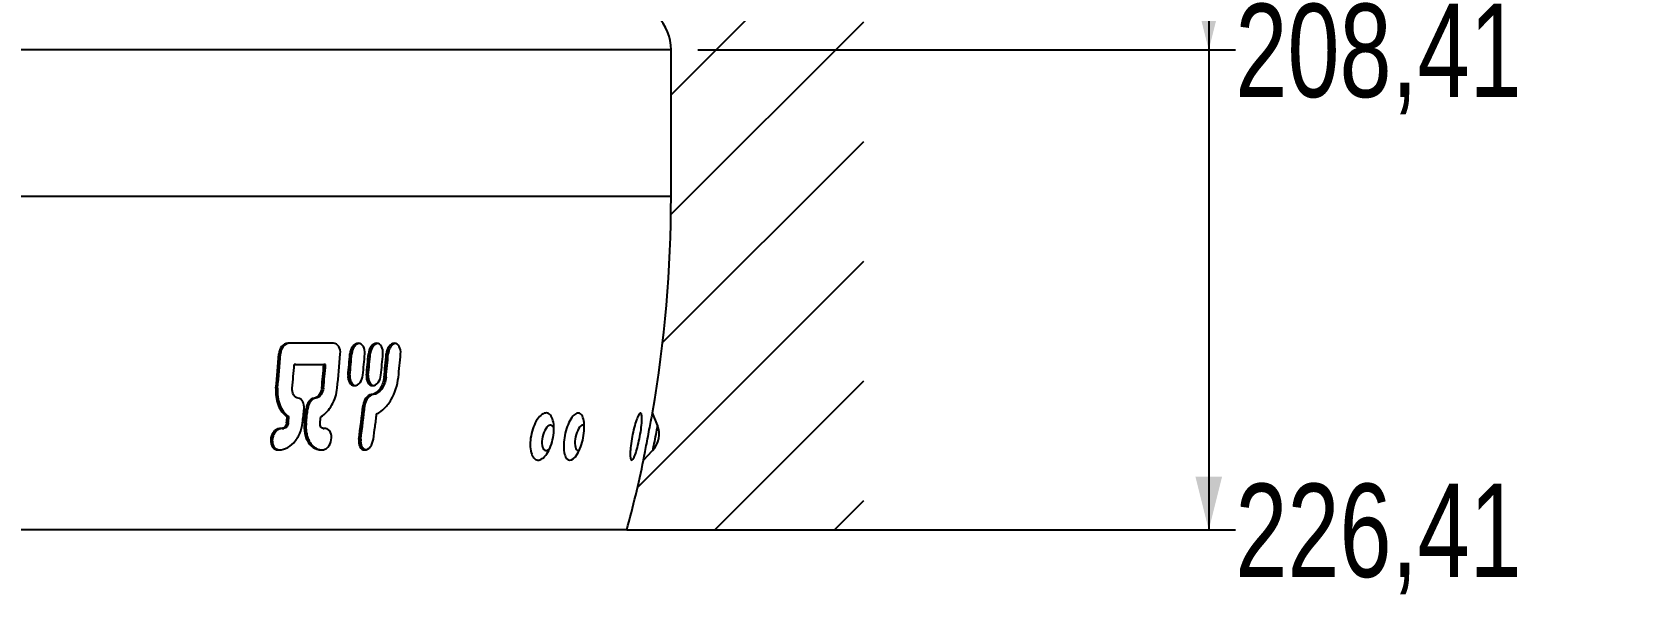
# Model space of a CAD drawing. Header units: millimetres. Extents: x 8 to 586, y 8 to 412.
# Drawn here: x 218.8 to 278.5, y 160.7 to 182.3 of the extents above; entities that cross this region are included whole.
import ezdxf

# ---------------------------------------------------------------- set-up
doc = ezdxf.new("R2010")
doc.units = ezdxf.units.MM
for name, color, linetype in [('DETAIL', 3, 'Continuous'), ('DIMENSIONS', 2, 'Continuous'), ('HATCH', 3, 'Continuous')]:
    doc.layers.add(name, color=color, linetype=linetype)
doc.layers.add('OUTLINE', color=7, linetype='Continuous', lineweight=25)
doc.styles.add('SLDTEXTSTYLE0', font='TXT', dxfattribs={"width": 0.75})
doc.dimstyles.new('SLDDIMSTYLE1', dxfattribs={"dimtxt": 3.5, "dimasz": 2, "dimexe": 0, "dimexo": 0.0625, "dimgap": 0.875, "dimtad": 0, "dimtih": 1, "dimtoh": 1, "dimrnd": 1e-09, "dimzin": 12, "dimdsep": 46, "dimtxsty": 'SLDTEXTSTYLE0', "dimsah": 1, "dimcen": 0.09, "dimadec": 0, "dimazin": 3, "dimtfac": 1, "dimtofl": 0, "dimtmove": 0, "dimatfit": 3, "dimfxl": 0, "dimfrac": 2, "dimtolj": 1, "dimtzin": 12, "dimarcsym": 0})

# ---------------------------------------------------------------- blocks, each defined once
blk = doc.blocks.new('_D_44')
at = {"layer": 'DIMENSIONS'}
for p, q in [((262.919, 187.178), (262.919, 181.572)), ((243.754, 181.572), (263.919, 181.572))]:
    blk.add_line(p, q, dxfattribs=at)
blk.add_solid([(262.919, 181.572), (263.419, 183.572), (262.419, 183.572)], dxfattribs=at)
at = {"layer": 'DIMENSIONS', "insert": (263.919, 183.306), "char_height": 3.5, "attachment_point": 1, "style": 'SLDTEXTSTYLE0'}
blk.add_mtext('208,41', dxfattribs=at)
blk = doc.blocks.new('_D_45')
at = {"layer": 'DIMENSIONS'}
for p, q in [((262.919, 181.572), (262.919, 163.572)), ((242.097, 163.572), (263.919, 163.572))]:
    blk.add_line(p, q, dxfattribs=at)
blk.add_solid([(262.919, 163.572), (263.419, 165.572), (262.419, 165.572)], dxfattribs=at)
at = {"layer": 'DIMENSIONS', "insert": (263.919, 165.306), "char_height": 3.5, "attachment_point": 1, "style": 'SLDTEXTSTYLE0'}
blk.add_mtext('226,41', dxfattribs=at)

msp = doc.modelspace()

# ---------------------------------------------------------------- hatches: boundary and pattern name
at = {"layer": 'HATCH'}
h = msp.add_hatch(dxfattribs=at)
h.set_pattern_fill('ANSI31', color=256, style=0)
edge = h.paths.add_edge_path(flags=0)
edge.add_line((242.35365, 289.38953), (242.35365, 196.27238))
edge.add_arc((240.64115, 196.27238), 1.7125, 320.033787, 360, ccw=False)
edge.add_arc((243.26615, 194.07238), 1.7125, 140.033787, 180)
edge.add_line((241.55365, 194.07238), (241.55365, 193.87238))
edge.add_line((241.55365, 193.87238), (241.65365, 193.87238))
edge.add_line((241.65365, 193.87238), (241.65365, 190.53112))
edge.add_line((241.65365, 190.53112), (241.55365, 190.53112))
edge.add_line((241.55365, 190.53112), (241.55365, 190.27105))
edge.add_line((241.55365, 190.27105), (241.65365, 190.27105))
edge.add_line((241.65365, 190.27105), (241.65365, 189.30434))
edge.add_line((241.65365, 189.30434), (241.55366, 189.30435))
edge.add_line((241.55366, 189.30435), (241.55365, 185.51506))
edge.add_line((241.55365, 185.51506), (241.65365, 185.51506))
edge.add_line((241.65365, 185.51506), (241.65365, 184.57849))
edge.add_line((241.65365, 184.57849), (241.55365, 184.57849))
edge.add_line((241.55365, 184.57849), (241.55365, 184.57238))
edge.add_arc((244.05365, 184.57238), 2.5, 180, 223.602819)
edge.add_arc((240.90365, 181.57238), 1.85, 0, 43.602819, ccw=False)
edge.add_line((242.75365, 181.57238), (242.75365, 176.07238))
edge.add_arc((194.75365, 176.07238), 48, 350.2674359, 360, ccw=False)
edge.add_line((242.06281, 167.958), (242.24622, 167.50194))
edge.add_arc((241.41122, 167.16613), 0.9, -43.5219777, 21.9081319, ccw=False)
edge.add_line((242.06382, 166.54636), (241.72531, 166.18992))
edge.add_arc((194.75365, 176.07238), 48, 344.9052129, 348.1187183, ccw=False)
edge.add_line((241.09748, 163.57238), (249.98532, 163.57238))
edge.add_line((249.98532, 163.57238), (249.98532, 389.97839))
edge.add_line((249.98532, 389.97839), (220.72865, 389.97839))
edge.add_arc((220.72865, 389.17839), 0.8, 90, 180)
edge.add_line((219.92865, 389.17839), (219.92865, 387.68388))
edge.add_line((219.92865, 387.68388), (222.07865, 362.18388))
edge.add_arc((251.97258, 364.70435), 30, 184.8194221, 199.0124906)
edge.add_arc((180.81037, 340.18388), 45.26828, 0, 19.0124906, ccw=False)
edge.add_arc((201.07865, 340.18388), 25, 349.6111422, 360, ccw=False)
edge.add_arc((261.07865, 329.18388), 36, 169.6111422, 180)
edge.add_spline(control_points=[(225.07865, 329.18388), (225.07865, 328.40552), (225.30699, 326.90872), (226.06304, 325.22288), (226.81847, 324.1726), (227.65431, 323.25662), (228.27506, 322.76178), (229.4553, 322.0022), (230.34803, 321.37204), (231.16341, 320.733), (231.38184, 320.55694)], knot_values=[0, 0, 0, 0, 0.037975, 0.07595, 0.10073333, 0.113925, 0.1519, 0.1519, 0.2084625, 0.2298468, 0.2298468, 0.2298468, 0.2298468], weights=[1, 1, 1, 1, 1, 1, 1, 1, 1, 1, 1], degree=3, periodic=0)
edge.add_line((231.38184, 320.55694), (231.56646, 320.6649))
edge.add_spline(control_points=[(231.56646, 320.6649), (231.9209, 320.37777), (232.26898, 320.08262), (232.61035, 319.78007)], knot_values=[0.00017341, 0.00017341, 0.00017341, 0.00017341, 0.00154169, 0.00154169, 0.00154169, 0.00154169], weights=[1, 1, 1, 1], degree=3, periodic=0)
edge.add_line((232.61035, 319.78007), (232.42862, 319.6738))
edge.add_spline(control_points=[(232.42862, 319.6738), (232.78681, 319.3577), (233.13139, 319.03896), (233.46378, 318.71724)], knot_values=[0.26534504, 0.26534504, 0.26534504, 0.26534504, 0.30317597, 0.30317597, 0.30317597, 0.30317597], weights=[1, 1, 1, 1], degree=3, periodic=0)
edge.add_line((233.46378, 318.71724), (233.643, 318.82204))
edge.add_spline(control_points=[(233.643, 318.82204), (236.14289, 316.39353), (238.25159, 313.49174), (239.79161, 310.36517)], knot_values=[0.00007158, 0.00007158, 0.00007158, 0.00007158, 0.01052736, 0.01052736, 0.01052736, 0.01052736], weights=[1, 1, 1, 1], degree=3, periodic=0)
edge.add_line((239.79161, 310.36517), (239.61852, 310.26396))
edge.add_spline(control_points=[(239.61852, 310.26396), (239.91277, 309.66587), (240.19017, 309.05256), (240.44832, 308.42661)], knot_values=[0.60521987, 0.60521987, 0.60521987, 0.60521987, 0.66272875, 0.66272875, 0.66272875, 0.66272875], weights=[1, 1, 1, 1], degree=3, periodic=0)
edge.add_line((240.44832, 308.42661), (240.62262, 308.52853))
edge.add_spline(control_points=[(240.62262, 308.52853), (240.8835, 307.89757), (241.1234, 307.25752), (241.34165, 306.61057)], knot_values=[0.01181358, 0.01181358, 0.01181358, 0.01181358, 0.01387009, 0.01387009, 0.01387009, 0.01387009], weights=[1, 1, 1, 1], degree=3, periodic=0)
edge.add_line((241.34165, 306.61057), (241.16533, 306.50747))
edge.add_spline(control_points=[(241.16533, 306.50747), (241.19368, 306.42304), (241.24413, 306.27062), (241.2934, 306.11773), (241.31509, 306.04959)], knot_values=[0.72043827, 0.72043827, 0.72043827, 0.72043827, 0.72793333, 0.73394423, 0.73394423, 0.73394423, 0.73394423], weights=[1, 1, 1, 1, 1], degree=3, periodic=0)
edge.add_line((241.31509, 306.04959), (241.49201, 306.15304))
edge.add_spline(control_points=[(241.49201, 306.15304), (241.60187, 305.8097), (241.70571, 305.46437), (241.80343, 305.11738)], knot_values=[0.00008492, 0.00008492, 0.00008492, 0.00008492, 0.00116529, 0.00116529, 0.00116529, 0.00116529], weights=[1, 1, 1, 1], degree=3, periodic=0)
edge.add_line((241.80343, 305.11738), (241.62499, 305.01304))
edge.add_spline(control_points=[(241.62499, 305.01304), (241.67627, 304.82977), (241.74473, 304.57601), (241.80987, 304.32149), (241.82759, 304.25121)], knot_values=[0.76424046, 0.76424046, 0.76424046, 0.76424046, 0.78022222, 0.78631122, 0.78631122, 0.78631122, 0.78631122], weights=[1, 1, 1, 1, 1], degree=3, periodic=0)
edge.add_line((241.82759, 304.25121), (242.00729, 304.3563))
edge.add_spline(control_points=[(242.00729, 304.3563), (242.07422, 304.09298), (242.13763, 303.82874), (242.19753, 303.56374)], knot_values=[0.00195312, 0.00195312, 0.00195312, 0.00195312, 0.00276813, 0.00276813, 0.00276813, 0.00276813], weights=[1, 1, 1, 1], degree=3, periodic=0)
edge.add_line((242.19753, 303.56374), (242.01636, 303.4578))
edge.add_spline(control_points=[(242.01636, 303.4578), (242.12615, 302.96733), (242.22361, 302.47514), (242.38324, 301.55057), (242.51338, 300.68571), (242.61628, 299.72334), (242.68606, 298.85776), (242.73728, 297.99192), (242.75365, 297.22282), (242.75365, 296.78953)], knot_values=[0.80916932, 0.80916932, 0.80916932, 0.80916932, 0.85146667, 0.85146667, 0.8886, 0.92573333, 0.93406667, 0.96286667, 1, 1, 1, 1], weights=[1, 1, 1, 1, 1, 1, 1, 1, 1, 1], degree=3, periodic=0)
edge.add_line((242.75365, 296.78953), (242.75365, 291.88973))
edge.add_arc((237.75365, 291.88973), 5, 342.5409116, 360, ccw=False)
edge.add_line((242.52331, 290.3896), (242.49186, 290.2896))
edge.add_arc((245.35365, 289.38953), 3, 162.5409116, 180)

# ---------------------------------------------------------------- linework, layer by layer
at = {"layer": 'DETAIL'}
for p, q in [((242.75365, 181.57238), (207.07865, 181.57238)), ((242.75365, 176.07238), (207.07865, 176.07238)), ((228.10483, 170.17237), (228.045, 170.17237)), ((230.78057, 170.17697), (230.71313, 170.17697)), ((231.47529, 170.17697), (231.40587, 170.17697)), ((232.14864, 170.17237), (232.0773, 170.17237)), ((230.71014, 169.3797), (230.64255, 169.3797)), ((231.40279, 169.3797), (231.33322, 169.3797)), ((232.06635, 169.29788), (231.99484, 169.29788)), ((228.00048, 168.89199), (227.94043, 168.89199)), ((229.43491, 168.51435), (229.37056, 168.51435)), ((229.72129, 168.89197), (229.6563, 168.89197)), ((231.57978, 168.64634), (231.50933, 168.64634)), ((229.13022, 168.11684), (229.06654, 168.11684)), ((231.27631, 168.24713), (231.20651, 168.24713)), ((228.19098, 167.37392), (228.12961, 167.37392)), ((228.40118, 167.592), (228.33933, 167.592)), ((229.07307, 167.592), (229.00926, 167.592)), ((231.11939, 166.97238), (231.04925, 166.97238)), ((228.02688, 166.57955), (227.96553, 166.57955))]:
    msp.add_line(p, q, dxfattribs=at)
at = {"layer": 'DETAIL', "flags": 128}
for points in [[(238.36524, 167.37211), (238.35563, 167.3977), (238.32984, 167.44489), (238.29833, 167.47855), (238.26212, 167.49761), (238.22235, 167.50146), (238.18031, 167.48995), (238.13736, 167.46349), (238.09487, 167.4229), (238.05421, 167.36949), (238.01668, 167.30498), (237.9835, 167.23145), (237.95572, 167.15126), (237.93425, 167.06698), (237.91976, 166.98132), (237.91274, 166.89704), (237.91339, 166.81684), (237.92171, 166.74332), (237.93742, 166.67881), (237.96002, 166.6254), (237.98878, 166.58481), (238.02278, 166.55833), (238.06092, 166.54684), (238.10199, 166.55069), (238.14466, 166.56975), (238.18755, 166.60341), (238.20062, 166.6166)], [(239.50386, 167.47148), (239.49704, 167.47855), (239.46712, 167.49761), (239.43371, 167.50146), (239.39788, 167.48995), (239.36078, 167.46349), (239.3236, 167.4229), (239.28754, 167.36949), (239.25376, 167.30498), (239.22334, 167.23145), (239.19726, 167.15126), (239.17636, 167.06698), (239.16132, 166.98132), (239.1526, 166.89704), (239.15051, 166.81684), (239.15509, 166.74332), (239.16621, 166.67881), (239.1835, 166.6254), (239.20642, 166.58481), (239.23422, 166.55833), (239.26602, 166.54684), (239.30078, 166.55069), (239.30979, 166.55404)], [(242.24623, 167.50193), (242.24467, 167.4938), (242.24006, 167.46967), (242.23257, 167.43038), (242.22242, 167.37724), (242.20998, 167.31208), (242.19567, 167.23712), (242.17998, 167.1549), (242.16344, 167.06823), (242.14661, 166.98006), (242.13006, 166.8934), (242.11437, 166.81118), (242.10006, 166.73622), (242.08762, 166.67106), (242.07748, 166.61792), (242.06998, 166.57863), (242.06537, 166.5545), (242.06382, 166.54637)]]:
    msp.add_lwpolyline(points, dxfattribs=at)
at = {"layer": 'OUTLINE'}
for p, q in [((242.75365, 176.07238), (242.75365, 181.57238)), ((230.09394, 170.57235), (228.38204, 170.57235)), ((228.68923, 169.77238), (228.62758, 169.77238)), ((229.80136, 169.77235), (229.73654, 169.77235)), ((228.4254, 167.81712), (228.3636, 167.81712)), ((242.24623, 167.50193), (242.06282, 167.958)), ((228.17214, 167.37465), (228.23453, 167.37465)), ((229.70619, 167.37483), (229.7393, 167.37483)), ((228.02688, 166.57955), (228.11417, 166.57671)), ((241.72532, 166.18993), (242.06382, 166.54637)), ((241.09747, 163.57238), (207.07865, 163.57238)), ((241.09747, 163.57238), (249.98532, 163.57238))]:
    msp.add_line(p, q, dxfattribs=at)
for centre, radius, start, end in [((240.90365, 181.57238), 1.85, 0, 43.602819), ((194.75365, 176.07238), 48, 350.2674359, 0), ((148.85352, 175.9956), 79.40529, 354.8674495, 355.7944099), ((148.76462, 175.99403), 79.55351, 354.8781728, 355.8033931), ((151.78635, 175.9895), 77.09233, 354.7175769, 355.3743488), ((156.53051, 176.00063), 73.4705, 354.4476419, 355.1370504), ((156.40738, 176.00365), 73.65803, 354.4594662, 355.1471073), ((158.91024, 176.00418), 71.68078, 354.3057125, 355.3333572), ((160.25415, 176.013), 70.70026, 354.6164296, 355.2650724), ((160.23161, 176.0078), 70.78951, 354.6274693, 355.2752838), ((162.4422, 176.01307), 69.0773, 354.4894996, 355.1535061), ((162.89812, 176.01789), 68.75629, 354.4596562, 355.1267928), ((162.81576, 176.01842), 68.90757, 354.4714134, 355.1370736), ((164.9357, 176.01861), 67.26971, 354.3362137, 355.0182206), ((165.44968, 176.01412), 66.88322, 354.2367935, 354.9892572), ((165.34941, 176.01694), 67.05442, 354.2491318, 354.9996603), ((167.27735, 176.02462), 65.5988, 354.1143392, 354.8816832), ((149.8528, 176.16598), 78.95346, 353.7656493, 353.9299681), ((152.0434, 175.91882), 76.81047, 353.7764805, 353.9453795), ((154.6827, 175.93482), 74.72217, 353.5894848, 353.9943053), ((155.11495, 175.92184), 74.36233, 353.5684023, 353.9751973), ((154.91347, 175.93367), 74.62727, 353.5821911, 353.9875319), ((156.99058, 175.99476), 73.08999, 353.3984184, 353.5760432), ((163.65295, 175.93399), 67.98949, 352.4258728, 353.5082838), ((163.56432, 175.93567), 68.14711, 352.4420685, 353.5219413), ((241.41122, 167.16613), 0.9, 316.4780223, 21.9081319), ((194.75365, 176.07238), 48, 344.9052129, 348.1187183)]:
    msp.add_arc(centre, radius, start, end, dxfattribs=at)
for points, knots in [([(228.38204, 170.57235), (228.29894, 170.57158), (228.21514, 170.52684), (228.09172, 170.3776), (228.05314, 170.27554), (228.045, 170.17237)], [0, 0, 0, 0, 0.5, 0.5, 1, 1, 1, 1]), ([(228.44269, 170.57235), (228.35948, 170.57158), (228.27553, 170.52699), (228.15173, 170.37785), (228.11297, 170.27569), (228.10483, 170.17237)], [0, 0, 0, 0, 0.5, 0.5, 1, 1, 1, 1]), ([(230.3534, 170.17236), (230.36123, 170.27553), (230.3405, 170.37683), (230.24587, 170.52679), (230.17295, 170.5717), (230.09394, 170.57235)], [0, 0, 0, 0, 0.5, 0.5, 1, 1, 1, 1]), ([(231.27252, 170.17697), (231.28065, 170.27897), (231.26124, 170.37923), (231.17152, 170.52727), (231.10124, 170.5722), (230.95197, 170.57252), (230.87415, 170.52823), (230.75815, 170.37908), (230.72171, 170.27903), (230.71313, 170.17697)], [0, 0, 0, 0, 0.25, 0.25, 0.5, 0.5, 0.75, 0.75, 1, 1, 1, 1]), ([(231.04889, 170.56677), (231.01933, 170.5565), (230.95911, 170.53557), (230.87913, 170.45617), (230.81701, 170.34862), (230.78834, 170.24931), (230.78209, 170.19111), (230.78057, 170.17697)], [0, 0, 0, 0, 0.21865393, 0.44537922, 0.67927168, 0.92209457, 1, 1, 1, 1]), ([(231.95129, 170.17697), (231.95968, 170.27897), (231.94121, 170.37923), (231.8544, 170.52727), (231.78608, 170.5722), (231.64054, 170.57252), (231.56446, 170.52823), (231.45067, 170.37908), (231.41469, 170.27903), (231.40587, 170.17697)], [0, 0, 0, 0, 0.25, 0.25, 0.5, 0.5, 0.75, 0.75, 1, 1, 1, 1]), ([(231.73857, 170.56673), (231.70973, 170.55647), (231.65096, 170.53555), (231.57264, 170.45617), (231.51159, 170.34862), (231.48318, 170.24931), (231.47683, 170.19111), (231.47529, 170.17697)], [0, 0, 0, 0, 0.21845556, 0.44523939, 0.67918933, 0.92207514, 1, 1, 1, 1]), ([(232.61457, 170.17236), (232.62332, 170.27555), (232.6056, 170.37698), (232.52081, 170.52674), (232.45373, 170.5722), (232.31037, 170.57253), (232.23521, 170.52773), (232.1224, 170.37686), (232.0867, 170.27559), (232.0773, 170.17236)], [0, 0, 0, 0, 0.25, 0.25, 0.5, 0.5, 0.75, 0.75, 1, 1, 1, 1]), ([(232.40977, 170.56664), (232.38135, 170.55627), (232.32339, 170.53511), (232.24588, 170.45485), (232.18527, 170.34613), (232.1569, 170.24566), (232.15026, 170.18679), (232.14864, 170.17237)], [0, 0, 0, 0, 0.21825281, 0.44507903, 0.67909206, 0.92142697, 1, 1, 1, 1]), ([(228.62758, 169.77237), (228.72541, 169.77237), (228.82284, 169.77237), (228.91987, 169.77237), (229.01689, 169.77237), (229.11352, 169.77236), (229.20974, 169.77236), (229.38673, 169.77236), (229.56234, 169.77236), (229.73654, 169.77236)], [0, 0, 0, 0, 0.0003707838, 0.0003707838, 0.0003707838, 0.00074156759, 0.00074156759, 0.00074156759, 0.00142364112, 0.00142364112, 0.00142364112, 0.00142364112]), ([(228.68923, 169.77237), (228.78705, 169.77237), (228.88449, 169.77237), (228.98152, 169.77237), (229.07855, 169.77237), (229.17518, 169.77236), (229.2714, 169.77236), (229.44945, 169.77236), (229.62612, 169.77236), (229.80136, 169.77236)], [0, 0, 0, 0, 0.00037078377, 0.00037078377, 0.00037078377, 0.00074156754, 0.00074156754, 0.00074156754, 0.00142771411, 0.00142771411, 0.00142771411, 0.00142771411]), ([(230.64255, 169.3797), (230.6335, 169.27805), (230.65171, 169.17819), (230.73939, 169.0299), (230.80898, 168.98449), (230.95809, 168.98415), (231.03615, 169.02894), (231.15304, 169.17831), (231.19033, 169.27798), (231.20026, 169.3797)], [0, 0, 0, 0, 0.25, 0.25, 0.5, 0.5, 0.75, 0.75, 1, 1, 1, 1]), ([(230.71014, 169.3797), (230.70918, 169.33456), (230.7072, 169.24172), (230.74758, 169.11773), (230.8167, 169.03075), (230.88226, 168.98803), (230.92201, 168.98945), (230.92986, 168.98972)], [0, 0, 0, 0, 0.23623851, 0.48592611, 0.72113646, 0.94495066, 1, 1, 1, 1]), ([(231.33322, 169.3797), (231.32387, 169.27805), (231.34113, 169.17819), (231.42586, 169.0299), (231.49349, 168.98449), (231.63887, 168.98415), (231.71521, 169.02894), (231.82994, 169.17831), (231.86681, 169.27798), (231.87701, 169.3797)], [0, 0, 0, 0, 0.25, 0.25, 0.5, 0.5, 0.75, 0.75, 1, 1, 1, 1]), ([(231.40279, 169.3797), (231.40162, 169.33457), (231.39922, 169.24173), (231.43796, 169.11769), (231.50495, 169.03091), (231.56748, 168.98838), (231.60498, 168.98954), (231.61141, 168.98974)], [0, 0, 0, 0, 0.23832957, 0.49022863, 0.72752118, 0.95331619, 1, 1, 1, 1]), ([(231.99484, 169.29788), (231.97796, 169.13653), (231.92153, 168.9789), (231.74458, 168.73574), (231.6275, 168.65738), (231.50933, 168.64634)], [0, 0, 0, 0, 0.5, 0.5, 1, 1, 1, 1]), ([(232.06635, 169.29788), (232.04948, 169.13631), (231.99278, 168.97847), (231.81539, 168.73552), (231.6981, 168.65736), (231.57978, 168.64634)], [0, 0, 0, 0, 0.5, 0.5, 1, 1, 1, 1]), ([(231.71535, 167.92175), (231.82204, 167.97241), (231.92142, 168.04427), (232.10673, 168.22722), (232.19102, 168.33776), (232.4058, 168.70542), (232.49931, 168.99998), (232.53034, 169.29788)], [0, 0, 0, 0, 0.25, 0.25, 0.5, 0.5, 1, 1, 1, 1]), ([(227.94043, 168.89199), (227.9306, 168.78019), (227.93254, 168.67127), (227.95941, 168.4591), (227.98507, 168.35493), (228.05794, 168.16606), (228.10617, 168.07837), (228.22154, 167.92817), (228.28786, 167.86572), (228.3636, 167.81713)], [0, 0, 0, 0, 0.25, 0.25, 0.5, 0.5, 0.75, 0.75, 1, 1, 1, 1]), ([(228.00048, 168.89199), (227.99066, 168.78008), (227.99267, 168.67108), (228.01978, 168.45876), (228.04561, 168.35456), (228.11886, 168.16569), (228.16732, 168.07802), (228.28305, 167.928), (228.34953, 167.86565), (228.4254, 167.81713)], [0, 0, 0, 0, 0.25, 0.25, 0.5, 0.5, 0.75, 0.75, 1, 1, 1, 1]), ([(228.76976, 168.51435), (228.69918, 168.5258), (228.63785, 168.57233), (228.5593, 168.71185), (228.54319, 168.80115), (228.55127, 168.89199)], [0, 0, 0, 0, 0.5, 0.5, 1, 1, 1, 1]), ([(228.99476, 168.11684), (229.00426, 168.21237), (228.98912, 168.3057), (228.90814, 168.45341), (228.84436, 168.50275), (228.76976, 168.51435)], [0, 0, 0, 0, 0.5, 0.5, 1, 1, 1, 1]), ([(229.37056, 168.51435), (229.29514, 168.50233), (229.22194, 168.45321), (229.11192, 168.30627), (229.07691, 168.21226), (229.06654, 168.11684)], [0, 0, 0, 0, 0.5, 0.5, 1, 1, 1, 1]), ([(229.43491, 168.51435), (229.35941, 168.50235), (229.28608, 168.45338), (229.17574, 168.30649), (229.14059, 168.21238), (229.13022, 168.11684)], [0, 0, 0, 0, 0.5, 0.5, 1, 1, 1, 1]), ([(229.6563, 168.89198), (229.64692, 168.80104), (229.61486, 168.71235), (229.51114, 168.57218), (229.44232, 168.52544), (229.37056, 168.51435)], [0, 0, 0, 0, 0.5, 0.5, 1, 1, 1, 1]), ([(229.72129, 168.89198), (229.71191, 168.80092), (229.67973, 168.71214), (229.57567, 168.57199), (229.50675, 168.52542), (229.43491, 168.51435)], [0, 0, 0, 0, 0.5, 0.5, 1, 1, 1, 1]), ([(229.62166, 167.81713), (229.78773, 167.91434), (229.93229, 168.07043), (230.14617, 168.44858), (230.21501, 168.66909), (230.23731, 168.89198)], [0, 0, 0, 0, 0.5, 0.5, 1, 1, 1, 1]), ([(231.50933, 168.64634), (231.43693, 168.63905), (231.3643, 168.59132), (231.25427, 168.44311), (231.21802, 168.34568), (231.20651, 168.24712)], [0, 0, 0, 0, 0.5, 0.5, 1, 1, 1, 1]), ([(231.57978, 168.64634), (231.5073, 168.63907), (231.43455, 168.59149), (231.32421, 168.44334), (231.28781, 168.34581), (231.27631, 168.24712)], [0, 0, 0, 0, 0.5, 0.5, 1, 1, 1, 1]), ([(231.59319, 166.97237), (231.61467, 167.1303), (231.63559, 167.28838), (231.65595, 167.4466), (231.66613, 167.52572), (231.67617, 167.60488), (231.68607, 167.68407), (231.69597, 167.76326), (231.70573, 167.84249), (231.71535, 167.92175)], [0, 0, 0, 0, 0.000482524918, 0.000482524918, 0.000482524918, 0.00072380719, 0.00072380719, 0.00072380719, 0.000965095559, 0.000965095559, 0.000965095559, 0.000965095559]), ([(237.75616, 166.19049), (237.70156, 166.19467), (237.6521, 166.22162), (237.5678, 166.31774), (237.53369, 166.38671), (237.48675, 166.55559), (237.4738, 166.65661), (237.4715, 166.87284), (237.48214, 166.99029), (237.52515, 167.22132), (237.55773, 167.3366), (237.63976, 167.54749), (237.68873, 167.64249), (237.79749, 167.8012), (237.85544, 167.86228), (237.97254, 167.94288), (238.03096, 167.96152), (238.13875, 167.95337), (238.18865, 167.92629), (238.27138, 167.83121), (238.30507, 167.76217), (238.35065, 167.59396), (238.36301, 167.49348), (238.36451, 167.27655), (238.35386, 167.1605), (238.31056, 166.927), (238.27855, 166.81269), (238.19739, 166.60105), (238.14875, 166.50544), (237.98953, 166.26946), (237.86536, 166.18214), (237.75616, 166.19049)], [0, 0, 0, 0, 0.0625, 0.0625, 0.125, 0.125, 0.1875, 0.1875, 0.25, 0.25, 0.3125, 0.3125, 0.375, 0.375, 0.4375, 0.4375, 0.5, 0.5, 0.5625, 0.5625, 0.625, 0.625, 0.6875, 0.6875, 0.75, 0.75, 0.8125, 0.8125, 0.875, 0.875, 1, 1, 1, 1]), ([(238.94551, 166.19102), (238.8999, 166.19683), (238.85946, 166.22537), (238.79248, 166.32444), (238.76654, 166.39476), (238.73373, 166.56584), (238.7268, 166.66773), (238.73334, 166.88509), (238.7469, 167.0028), (238.79211, 167.23369), (238.82402, 167.34856), (238.90124, 167.55806), (238.94612, 167.65209), (239.04368, 167.80837), (239.09473, 167.86804), (239.19614, 167.94559), (239.24585, 167.9626), (239.33584, 167.95124), (239.37655, 167.92255), (239.44201, 167.82454), (239.46744, 167.75415), (239.49885, 167.58373), (239.50517, 167.48237), (239.49776, 167.26431), (239.48422, 167.14799), (239.43873, 166.91462), (239.40742, 166.80071), (239.33116, 166.59046), (239.2867, 166.49585), (239.14415, 166.26347), (239.03674, 166.17941), (238.94551, 166.19102)], [0, 0, 0, 0, 0.0625, 0.0625, 0.125, 0.125, 0.1875, 0.1875, 0.25, 0.25, 0.3125, 0.3125, 0.375, 0.375, 0.4375, 0.4375, 0.5, 0.5, 0.5625, 0.5625, 0.625, 0.625, 0.6875, 0.6875, 0.75, 0.75, 0.8125, 0.8125, 0.875, 0.875, 1, 1, 1, 1]), ([(241.22937, 166.57785), (241.23647, 166.67466), (241.24924, 166.78394), (241.284, 167.01044), (241.30632, 167.12941), (241.35653, 167.35601), (241.38491, 167.46592), (241.44284, 167.65846), (241.47264, 167.74217), (241.55762, 167.93646), (241.6071, 167.9857), (241.65007, 167.92022), (241.65928, 167.87581), (241.66623, 167.74931), (241.66396, 167.66613), (241.64851, 167.47558), (241.63517, 167.36619), (241.59985, 167.13984), (241.57767, 167.02143), (241.50284, 166.67916), (241.44207, 166.47118), (241.35941, 166.27668), (241.33332, 166.23107), (241.28799, 166.18482), (241.26848, 166.18409), (241.23936, 166.22734), (241.22944, 166.2718), (241.22097, 166.39829), (241.22228, 166.48104), (241.22937, 166.57785)], [0, 0, 0, 0, 0.0625, 0.0625, 0.125, 0.125, 0.1875, 0.1875, 0.25, 0.25, 0.375, 0.375, 0.4375, 0.4375, 0.5, 0.5, 0.5625, 0.5625, 0.625, 0.625, 0.75, 0.75, 0.8125, 0.8125, 0.875, 0.875, 0.9375, 0.9375, 1, 1, 1, 1]), ([(241.72531, 166.18992), (241.72531, 166.18992), (241.74248, 166.28377), (241.78842, 166.53101), (241.8066, 166.62842), (241.8471, 166.84363), (241.86903, 166.9594), (241.91325, 167.19102), (241.93564, 167.30744), (241.97689, 167.52043), (241.99612, 167.61901), (242.02798, 167.78158), (242.04089, 167.84707), (242.05828, 167.93512), (242.06281, 167.958), (242.06281, 167.958)], [0, 0, 0, 0, 0.25, 0.25, 0.375, 0.375, 0.5, 0.5, 0.625, 0.625, 0.75, 0.75, 0.875, 0.875, 1, 1, 1, 1]), ([(228.12961, 167.37391), (228.04858, 167.38611), (227.96033, 167.35261), (227.82162, 167.21902), (227.77166, 167.12137), (227.73167, 166.92041), (227.74093, 166.81614), (227.81739, 166.65117), (227.8847, 166.59313), (227.96553, 166.57955)], [0, 0, 0, 0, 0.25, 0.25, 0.5, 0.5, 0.75, 0.75, 1, 1, 1, 1]), ([(228.15154, 167.37043), (228.127, 167.37026), (228.06938, 167.36987), (227.98061, 167.31742), (227.89737, 167.23188), (227.83424, 167.11621), (227.7994, 166.98046), (227.80106, 166.83888), (227.84191, 166.71208), (227.91651, 166.62066), (227.98555, 166.58722), (228.02293, 166.58028), (228.02688, 166.57955)], [0, 0, 0, 0, 0.07719778, 0.18120216, 0.28521466, 0.39529782, 0.51288489, 0.63536725, 0.75880269, 0.87728663, 0.98703565, 1, 1, 1, 1]), ([(227.96553, 166.57955), (228.07612, 166.56217), (228.19054, 166.57763), (228.41205, 166.6697), (228.51717, 166.74635), (228.69711, 166.94053), (228.77265, 167.05871), (228.88544, 167.31585), (228.9219, 167.45243), (228.93767, 167.592)], [0, 0, 0, 0, 0.25, 0.25, 0.5, 0.5, 0.75, 0.75, 1, 1, 1, 1]), ([(228.33933, 167.592), (228.33214, 167.53183), (228.307, 167.47235), (228.22938, 167.3888), (228.17728, 167.36637), (228.12961, 167.37391)], [0, 0, 0, 0, 0.5, 0.5, 1, 1, 1, 1]), ([(228.40118, 167.592), (228.39399, 167.53173), (228.36873, 167.47218), (228.29089, 167.38871), (228.23872, 167.36638), (228.19098, 167.37391)], [0, 0, 0, 0, 0.5, 0.5, 1, 1, 1, 1]), ([(229.00926, 167.592), (228.99381, 167.45236), (228.99906, 167.31456), (229.05032, 167.05856), (229.09681, 166.94029), (229.22595, 166.74654), (229.30987, 166.66965), (229.5, 166.57781), (229.60741, 166.56188), (229.71664, 166.57955)], [0, 0, 0, 0, 0.25, 0.25, 0.5, 0.5, 0.75, 0.75, 1, 1, 1, 1]), ([(229.07307, 167.592), (229.06883, 167.53593), (229.06036, 167.42379), (229.07343, 167.25434), (229.10845, 167.0887), (229.16778, 166.93497), (229.24847, 166.80366), (229.34476, 166.69989), (229.45469, 166.62665), (229.56225, 166.58383), (229.63515, 166.57703), (229.66604, 166.57414)], [0, 0, 0, 0, 0.11126661, 0.22253277, 0.34468932, 0.4668105, 0.58409684, 0.70131612, 0.8105169, 0.91969937, 1, 1, 1, 1]), ([(229.74821, 167.37391), (229.70116, 167.36712), (229.65639, 167.3887), (229.60054, 167.47222), (229.58919, 167.53179), (229.59596, 167.592)], [0, 0, 0, 0, 0.5, 0.5, 1, 1, 1, 1]), ([(229.71664, 166.57955), (229.79666, 166.59337), (229.87475, 166.65169), (229.98584, 166.81625), (230.0193, 166.9213), (230.02864, 167.12161), (230.00422, 167.21917), (229.90417, 167.35256), (229.82826, 167.38636), (229.74821, 167.37391)], [0, 0, 0, 0, 0.25, 0.25, 0.5, 0.5, 0.75, 0.75, 1, 1, 1, 1]), ([(231.04925, 166.97237), (231.03621, 166.87056), (231.0491, 166.77047), (231.12757, 166.61964), (231.19364, 166.5726), (231.34057, 166.57216), (231.41938, 166.61874), (231.53918, 166.77028), (231.579, 166.87049), (231.59319, 166.97237)], [0, 0, 0, 0, 0.25, 0.25, 0.5, 0.5, 0.75, 0.75, 1, 1, 1, 1]), ([(231.11939, 166.97238), (231.11651, 166.92704), (231.11049, 166.83243), (231.14531, 166.70736), (231.20898, 166.61313), (231.26796, 166.58932), (231.29608, 166.57797)], [0, 0, 0, 0, 0.24866838, 0.51888015, 0.77059145, 1, 1, 1, 1])]:
    msp.add_open_spline(points, degree=3, knots=knots, dxfattribs=at)

# ---------------------------------------------------------------- dimensions: what is measured, and where the dimension line sits
at = {"layer": 'DIMENSIONS'}
for feature_location, offset, picture, middle in [((241.09748, 163.57238), (22.82176, 0), '_D_45', (271.03105, 163.57238)), ((242.75365, 181.57238), (21.16559, 0), '_D_44', (271.03105, 181.57238))]:
    dim = msp.add_ordinate_dim(feature_location=feature_location, offset=offset, dtype=0, origin=(249.98532, 389.97839), dimstyle='SLDDIMSTYLE1', dxfattribs=at)
    dim.commit()
    dim.dimension.update_dxf_attribs({"geometry": picture, "text_midpoint": middle})

doc.saveas('drawing.dxf')
